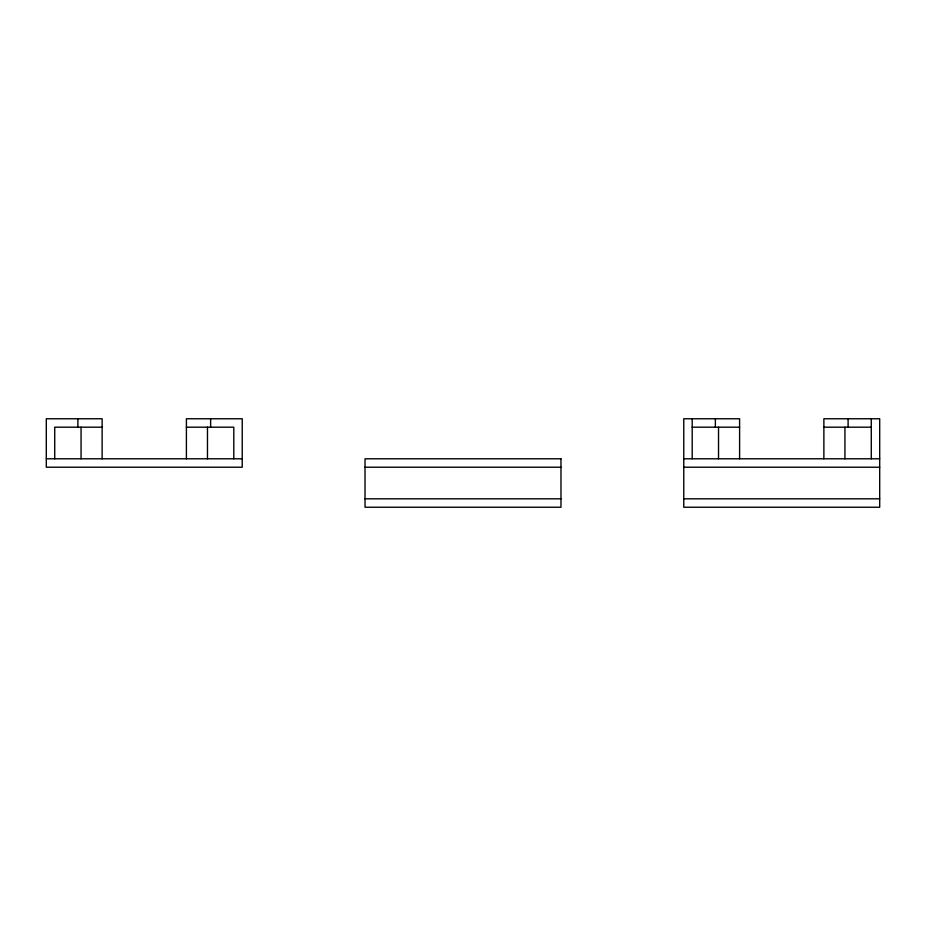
<?xml version="1.0" encoding="UTF-8"?>
<svg xmlns="http://www.w3.org/2000/svg" width="926" height="926" viewBox="0 0 926 926"><rect width="100%" height="100%" fill="white"/><g stroke="black" fill="none" stroke-linecap="round" stroke-linejoin="round"><path stroke-width="1.39" d="M102.126 427.187L54.727 427.187L54.727 458.787M186.404 427.187L233.803 427.187L233.803 458.787M692.197 427.187L739.596 427.187M823.874 427.187L871.273 427.187M46.3 458.787L242.23 458.787M683.77 458.787L879.7 458.787M365.029 467.213L560.971 467.213M683.77 467.213L879.7 467.213M365.029 498.813L560.971 498.813M683.77 498.813L879.7 498.813M871.273 418.76L871.273 458.787M848.1 418.76L848.1 427.187M844.94 427.187L844.94 458.787M823.874 458.787L823.874 418.76L879.7 418.76L879.7 507.24L683.77 507.24L683.77 418.76L739.596 418.76L739.596 458.787M718.53 427.187L718.53 458.787M715.37 418.76L715.37 427.187M692.197 418.76L692.197 458.787M210.63 418.76L210.63 427.187M207.47 427.187L207.47 458.787M186.404 458.787L186.404 418.76L242.23 418.76L242.23 467.213L46.3 467.213L46.3 418.76L102.126 418.76L102.126 458.787M81.06 427.187L81.06 458.787M77.9 418.76L77.9 427.187M560.971 458.787L365.029 458.787L365.029 507.24L560.971 507.24L560.971 458.787"/></g></svg>
